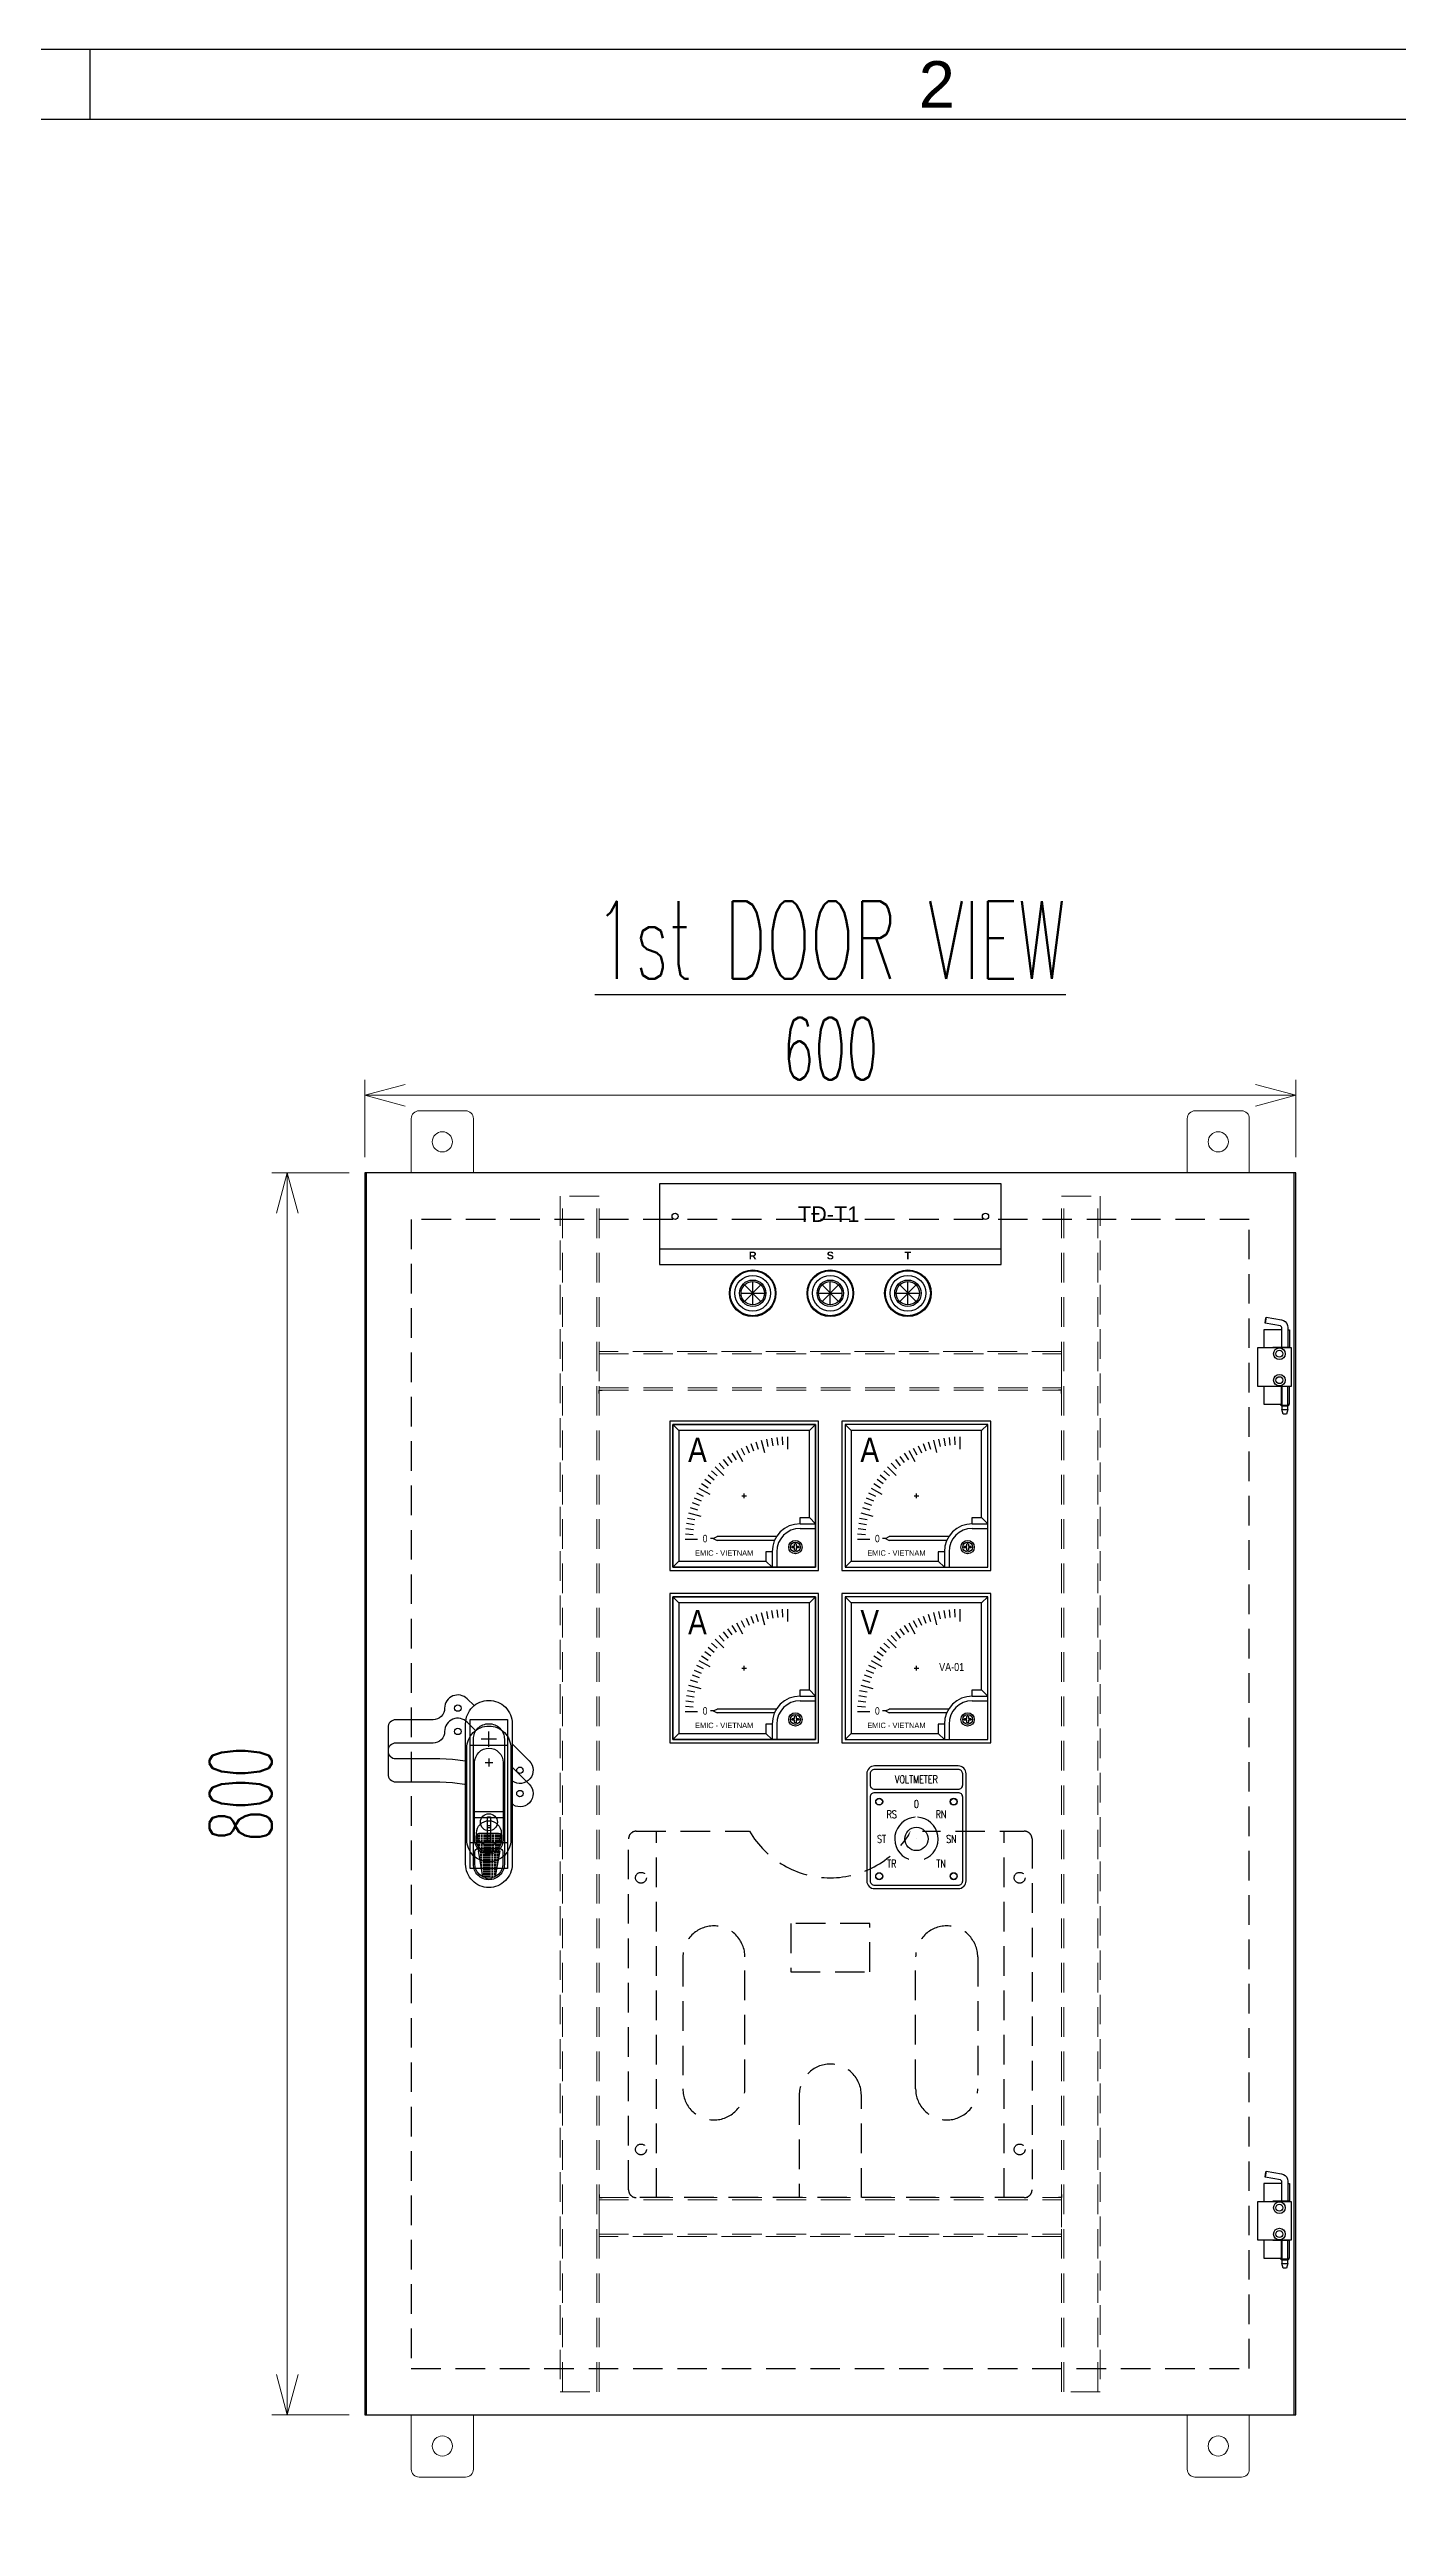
# Model space of a CAD drawing. Header units: millimetres. Extents: x 123558 to 149079, y -1073 to 14418.
# Drawn here: x 130015 to 130883, y 3632 to 5227 of the extents above; entities that cross this region are included whole.
import ezdxf
from ezdxf.enums import TextEntityAlignment as Align

# ---------------------------------------------------------------- set-up
doc = ezdxf.new("R2010")
doc.units = ezdxf.units.MM
doc.header["$LTSCALE"] = 3
doc.set_wipeout_variables(frame=1)
doc.linetypes.add('ACAD_ISO04W100', pattern=[30, 24, -3, 0, -3])
doc.linetypes.add('HIDDEN', pattern=[9.525, 6.35, -3.175])
doc.layers.add('0 TĂNG CỨNG', color=7, linetype='Continuous', lineweight=15)
doc.layers.add('@.DM. NÉT ĐỨT', color=8, linetype='HIDDEN', lineweight=9)
for name, color, linetype in [('@.DM. NÉT CHÍNH', 7, 'Continuous'), ('@.TEXT', 7, 'Continuous'), ('@.VISIBLE', 7, 'Continuous'), ('Ann_green', 3, 'Continuous'), ('centerline', 6, 'ACAD_ISO04W100'), ('dim', 7, 'Continuous'), ('EQUIPMENT', 4, 'Continuous'), ('equipments', 2, 'Continuous'), ('hw_Punch', 3, 'Continuous')]:
    doc.layers.add(name, color=color, linetype=linetype)
doc.styles.add('Ann_w01', font='romans.shx', dxfattribs={"width": 0.6, "bigfont": 'chineset.shx'})
doc.styles.add('Arial', font='arial.ttf')
doc.styles.add('hw_Block', font='complex.shx', dxfattribs={"width": 0.75})
doc.styles.add('ISO8', font='ISO8')
doc.styles.add('TC-3C- New', font='', dxfattribs={"height": 18})
doc.styles.get('TC-3C- New').set_extended_font_data('.VnArial NarrowH')
doc.dimstyles.new('Dim 01_SC20', dxfattribs={"dimscale": 20, "dimtxt": 2, "dimasz": 1.3, "dimexe": 0.5, "dimexo": 0.5, "dimgap": 0.5, "dimtad": 1, "dimdec": 1, "dimzin": 12, "dimdsep": 46, "dimtxsty": 'Ann_w01', "dimblk": 'OPEN30', "dimcen": 1.5, "dimclrd": 6, "dimclre": 6, "dimclrt": 3, "dimadec": 1, "dimazin": 3, "dimtm": 1e-09, "dimtfac": 1, "dimtdec": 1, "dimtix": 1, "dimtmove": 0, "dimatfit": 3, "dimldrblk": 'OPEN30', "dimfxl": 1, "dimtolj": 1, "dimlwd": 20, "dimlwe": 20, "dimarcsym": 0})

# ---------------------------------------------------------------- blocks, each defined once
blk = doc.blocks.new('*U72')
blk.add_hatch(color=256).paths.add_polyline_path([(0.2, 15.3), (0.2, 15.3), (0.2, 15.3), (0.2, 15.4), (0.2, 15.4), (0.2, 15.4), (0.2, 15.4), (0.2, 15.4), (0.2, 15.4), (0.2, 15.4), (0.1, 15.4), (0.1, 15.4), (0.1, 15.5), (0.1, 15.5), (0.1, 15.5), (0.1, 15.5), (0.1, 15.5), (0, 15.5), (0, 15.5), (0, 15.5), (0, 15.5), (0, 15.5), (0, 15.5), (-0.1, 15.5), (-0.1, 15.5), (-0.1, 15.5), (-0.1, 15.5), (-0.1, 15.5), (-0.1, 15.4), (-0.1, 15.4), (-0.2, 15.4), (-0.2, 15.4), (-0.2, 15.4), (-0.2, 15.4), (-0.2, 15.4), (-0.2, 15.4), (-0.2, 15.4), (-0.2, 15.3), (-0.2, 15.3), (-0.2, 15.3), (-0.2, 7.5), (0.2, 7.5)])
for p, q in [((-0.8, -13.9), (-0.8, -14.1)), ((-0.1, -13.9), (-0.8, -13.9)), ((-0.8, -14.1), (-0.1, -14.1)), ((0.1, -13.2), (-0.1, -13.2)), ((-0.1, -13.2), (-0.1, -13.9)), ((-0.1, -14.1), (-0.1, -14.8)), ((-0.1, -14.8), (0.1, -14.8)), ((0.1, -13.9), (0.1, -13.2)), ((0.8, -13.9), (0.1, -13.9)), ((0.1, -14.1), (0.8, -14.1)), ((0.1, -14.8), (0.1, -14.1)), ((0.8, -14.1), (0.8, -13.9))]:
    blk.add_line(p, q)
for points in [[(-27, -32), (27, -32, 0.414214), (32, -27), (32, 42, 0.414214), (27, 47), (-27, 47, 0.414214), (-32, 42), (-32, -27, 0.414214)], [(-27, 32), (27, 32, 0.414214), (29.8, 34.8), (29.8, 42, 0.414214), (27, 44.7), (-27, 44.7, 0.414214), (-29.8, 42), (-29.8, 34.8, 0.414214)], [(-27, -29.8), (27, -29.8, 0.414214), (29.8, -27), (29.8, 27, 0.414214), (27, 29.8), (-27, 29.8, 0.414214), (-29.8, 27), (-29.8, -27, 0.414214)]]:
    blk.add_lwpolyline(points, format="xyb", close=True)
for radius in [2.5, 1.75]:
    blk.add_circle((0, -14), radius)
for start, end in [(92.839, 249.0883), (290.9117, 87.161)]:
    blk.add_arc((0, 0), 14, start, end)
at = {"layer": 'hw_Punch'}
for centre, radius in [((-24, 24), 2.25), ((24, 24), 2.25), ((0, 0), 7.5), ((-24, -24), 2.25), ((24, -24), 2.25)]:
    blk.add_circle(centre, radius, dxfattribs=at)
at = {"style": 'hw_Block', "width": 0.75}
for s, p in [('VOLTMETER', (0, 38.4)), ('0', (0, 22.5)), ('ST', (-22.5, 0)), ('SN', (22.5, 0))]:
    blk.add_text(s, height=5, dxfattribs=at).set_placement(p, align=Align.MIDDLE_CENTER)
blk.add_wipeout([(5.5, 0), (0.2, 15.3), (0.2, 15.3), (0.2, 15.3), (0.2, 15.4), (0.2, 15.4), (0.2, 15.4), (0.2, 15.4), (0.2, 15.4), (0.2, 15.4), (0.2, 15.4), (0.1, 15.4), (0.1, 15.4), (0.1, 15.5), (0.1, 15.5), (0.1, 15.5), (0.1, 15.5), (0.1, 15.5), (0, 15.5), (0, 15.5), (0, 15.5), (0, 15.5), (0, 15.5), (0, 15.5), (-0.1, 15.5), (-0.1, 15.5), (-0.1, 15.5), (-0.1, 15.5), (-0.1, 15.5), (-0.1, 15.4), (-0.1, 15.4), (-0.2, 15.4), (-0.2, 15.4), (-0.2, 15.4), (-0.2, 15.4), (-0.2, 15.4), (-0.2, 15.4), (-0.2, 15.4), (-0.2, 15.3), (-0.2, 15.3), (-0.2, 15.3), (-5.5, 0), (-4.5, -19), (4.5, -19)])
at = {"layer": 'Defpoints', "color": 5}
blk.add_line((0, 0), (0, 0), dxfattribs=at)
at = {"style": 'hw_Block', "width": 0.75}
for s, p in [('RS', (-15.9, 15.9)), ('RN', (15.9, 15.9)), ('TR', (-15.9, -15.9)), ('TN', (15.9, -15.9))]:
    blk.add_text(s, height=5, dxfattribs=at).set_placement(p, align=Align.MIDDLE_CENTER)
blk = doc.blocks.new('Dong ho Ampemet')
at = {"color": 4}
for p, q in [((-42, 42), (-46, 46)), ((42, 42), (-42, 42)), ((-42, 42), (-42, -42)), ((42, 42), (46, 46)), ((42, -14), (42, 42)), ((36, -18), (36, -14)), ((36, -14), (42, -14)), ((46, -18), (42, -14)), ((-42, -42), (-46, -46)), ((-42, -42), (14, -42)), ((18, -36), (14, -36)), ((14, -36), (14, -42)), ((18, -46), (14, -42))]:
    blk.add_line(p, q, dxfattribs=at)
at = {"color": 190}
for p, q in [((1.2, 32.3), (3.2, 27.7)), ((4.3, 33.6), (6.1, 28.9)), ((7.6, 34.8), (9.1, 30)), ((14.3, 36.6), (15.3, 31.7)), ((17.7, 37.2), (18.5, 32.2)), ((21.1, 37.6), (21.6, 32.7)), ((24.5, 37.9), (24.8, 32.9)), ((-21, 16.2), (-17.3, 12.8)), ((-16.2, 21), (-12.8, 17.3)), ((-13.5, 23.3), (-10.4, 19.4)), ((-10.8, 25.4), (-7.9, 21.4)), ((-7.9, 27.4), (-5.2, 23.2)), ((-2, 30.8), (0.3, 26.4)), ((-30.8, 2), (-26.4, -0.3)), ((-27.4, 7.9), (-23.2, 5.2)), ((-25.4, 10.8), (-21.4, 7.9)), ((-23.3, 13.5), (-19.4, 10.4)), ((-36.6, -14.3), (-31.7, -15.3)), ((-34.8, -7.6), (-30, -9.1)), ((-33.6, -4.3), (-28.9, -6.1)), ((-32.3, -1.2), (-27.7, -3.2)), ((-37.9, -24.5), (-32.9, -24.8)), ((-37.6, -21.1), (-32.7, -21.6)), ((-37.2, -17.7), (-32.2, -18.5))]:
    blk.add_line(p, q, dxfattribs=at)
at = {"color": 1}
for p, q in [((10.9, 35.8), (13, 28)), ((28, 38), (28, 30)), ((-18.7, 18.7), (-13, 13)), ((-5, 29.2), (-1, 22.2)), ((-29.2, 5), (-22.2, 1)), ((-1.5, 0), (1.5, 0)), ((0, -1.5), (0, 1.5)), ((-35.8, -10.9), (-28, -13)), ((-38, -28), (-30, -28)), ((-19.9, -27.5), (-21.8, -27.5)), ((-19.9, -27.5), (-21.8, -27.5)), ((-19.9, -27.5), (-17.5, -26.3)), ((-19.9, -27.5), (-17.5, -28.8)), ((20.9, -26.3), (-17.5, -26.3)), ((19.5, -28.8), (-17.5, -28.8))]:
    blk.add_line(p, q, dxfattribs=at)
at = {"color": 31}
for p, q in [((36, -18), (46, -18)), ((36, -21), (46, -21)), ((18, -36), (18, -46)), ((21, -36), (21, -46))]:
    blk.add_line(p, q, dxfattribs=at)
blk.add_lwpolyline([(-48, -48), (48, -48), (48, 48), (-48, 48)], close=True, dxfattribs=at)
at = {"color": 181}
blk.add_lwpolyline([(-46, -46), (46, -46), (46, 46), (-46, 46)], close=True, dxfattribs=at)
at = {"color": 32}
for points in [[(32.5, -32.5), (32.5, -31.2, -0.414214), (32.9, -30.8), (33.1, -30.8, -0.414214), (33.6, -31.2), (33.6, -32.5)], [(32.5, -33.5), (31.3, -33.5, -0.414214), (30.8, -33.1), (30.8, -32.9, -0.414214), (31.3, -32.5), (32.5, -32.5)], [(33.6, -33.5), (33.6, -34.8, -0.414214), (33.1, -35.2), (32.9, -35.2, -0.414214), (32.5, -34.8), (32.5, -33.5)], [(33.6, -32.5), (34.8, -32.5, -0.414214), (35.2, -32.9), (35.2, -33.1, -0.414214), (34.8, -33.5), (33.6, -33.5)]]:
    blk.add_lwpolyline(points, format="xyb", dxfattribs=at)
at = {"color": 31}
blk.add_circle((33, -33), 4.31, dxfattribs=at)
at = {"color": 102}
blk.add_circle((33, -33), 3.2, dxfattribs=at)
at = {"color": 31}
for radius in [18, 15]:
    blk.add_arc((36, -36), radius, 90, 180, dxfattribs=at)
at = {"color": 2, "style": 'TC-3C- New'}
for s, height, p in [('A', 15.8, (-30.1, 21.7)), ('0', 4.75, (-25.2, -29.9))]:
    blk.add_text(s, height=height, dxfattribs=at).set_placement(p, align=Align.CENTER)
at = {"color": 3, "style": 'TC-3C- New'}
blk.add_text('EMIC - Vietnam', height=3.5, dxfattribs=at).set_placement((-12.9, -38.6), align=Align.CENTER)
blk = doc.blocks.new('*U63')
blk.add_blockref('Dong ho Ampemet', (0, 0))
blk = doc.blocks.new('Dong ho Vonmet')
at = {"color": 4}
for p, q in [((-42, 42), (-46, 46)), ((42, 42), (-42, 42)), ((-42, 42), (-42, -42)), ((42, 42), (46, 46)), ((42, -14), (42, 42)), ((36, -18), (36, -14)), ((36, -14), (42, -14)), ((46, -18), (42, -14)), ((-42, -42), (-46, -46)), ((-42, -42), (14, -42)), ((18, -36), (14, -36)), ((14, -36), (14, -42)), ((18, -46), (14, -42))]:
    blk.add_line(p, q, dxfattribs=at)
at = {"color": 190}
for p, q in [((1.2, 32.3), (3.2, 27.7)), ((4.3, 33.6), (6.1, 28.9)), ((7.6, 34.8), (9.1, 30)), ((14.3, 36.6), (15.3, 31.7)), ((17.7, 37.2), (18.5, 32.2)), ((21.1, 37.6), (21.6, 32.7)), ((24.5, 37.9), (24.8, 32.9)), ((-21, 16.2), (-17.3, 12.8)), ((-16.2, 21), (-12.8, 17.3)), ((-13.5, 23.3), (-10.4, 19.4)), ((-10.8, 25.4), (-7.9, 21.4)), ((-7.9, 27.4), (-5.2, 23.2)), ((-2, 30.8), (0.3, 26.4)), ((-30.8, 2), (-26.4, -0.3)), ((-27.4, 7.9), (-23.2, 5.2)), ((-25.4, 10.8), (-21.4, 7.9)), ((-23.3, 13.5), (-19.4, 10.4)), ((-36.6, -14.3), (-31.7, -15.3)), ((-34.8, -7.6), (-30, -9.1)), ((-33.6, -4.3), (-28.9, -6.1)), ((-32.3, -1.2), (-27.7, -3.2)), ((-37.9, -24.5), (-32.9, -24.8)), ((-37.6, -21.1), (-32.7, -21.6)), ((-37.2, -17.7), (-32.2, -18.5))]:
    blk.add_line(p, q, dxfattribs=at)
at = {"color": 1}
for p, q in [((10.9, 35.8), (13, 28)), ((28, 38), (28, 30)), ((-18.7, 18.7), (-13, 13)), ((-5, 29.2), (-1, 22.2)), ((-29.2, 5), (-22.2, 1)), ((-1.5, 0), (1.5, 0)), ((0, -1.5), (0, 1.5)), ((-35.8, -10.9), (-28, -13)), ((-38, -28), (-30, -28)), ((-19.9, -27.5), (-21.8, -27.5)), ((-19.9, -27.5), (-21.8, -27.5)), ((-19.9, -27.5), (-17.5, -26.3)), ((-19.9, -27.5), (-17.5, -28.8)), ((20.9, -26.3), (-17.5, -26.3)), ((19.5, -28.8), (-17.5, -28.8))]:
    blk.add_line(p, q, dxfattribs=at)
at = {"color": 31}
for p, q in [((36, -18), (46, -18)), ((36, -21), (46, -21)), ((18, -36), (18, -46)), ((21, -36), (21, -46))]:
    blk.add_line(p, q, dxfattribs=at)
blk.add_lwpolyline([(-48, -48), (48, -48), (48, 48), (-48, 48)], close=True, dxfattribs=at)
at = {"color": 181}
blk.add_lwpolyline([(-46, -46), (46, -46), (46, 46), (-46, 46)], close=True, dxfattribs=at)
at = {"color": 32}
for points in [[(32.5, -32.5), (32.5, -31.2, -0.414214), (32.9, -30.8), (33.1, -30.8, -0.414214), (33.6, -31.2), (33.6, -32.5)], [(32.5, -33.5), (31.3, -33.5, -0.414214), (30.8, -33.1), (30.8, -32.9, -0.414214), (31.3, -32.5), (32.5, -32.5)], [(33.6, -33.5), (33.6, -34.8, -0.414214), (33.1, -35.2), (32.9, -35.2, -0.414214), (32.5, -34.8), (32.5, -33.5)], [(33.6, -32.5), (34.8, -32.5, -0.414214), (35.2, -32.9), (35.2, -33.1, -0.414214), (34.8, -33.5), (33.6, -33.5)]]:
    blk.add_lwpolyline(points, format="xyb", dxfattribs=at)
at = {"color": 31}
blk.add_circle((33, -33), 4.31, dxfattribs=at)
at = {"color": 102}
blk.add_circle((33, -33), 3.2, dxfattribs=at)
at = {"color": 31}
for radius in [18, 15]:
    blk.add_arc((36, -36), radius, 90, 180, dxfattribs=at)
at = {"color": 2, "style": 'TC-3C- New'}
for s, height, p in [('V', 15.8, (-30.1, 21.7)), ('0', 4.75, (-25.2, -29.9))]:
    blk.add_text(s, height=height, dxfattribs=at).set_placement(p, align=Align.CENTER)
at = {"color": 4, "style": 'TC-3C- New'}
blk.add_text('va-01', height=5.07, dxfattribs=at).set_placement((22.7, -1.8), align=Align.CENTER)
at = {"color": 3, "style": 'TC-3C- New'}
blk.add_text('EMIC - Vietnam', height=3.5, dxfattribs=at).set_placement((-12.9, -38.6), align=Align.CENTER)
blk = doc.blocks.new('V emic')
blk.add_blockref('Dong ho Vonmet', (0, 0))
blk = doc.blocks.new('KHUNG BAN VE (Made by Tung)')
at = {"layer": '@.VISIBLE', "color": 8}
blk.add_line((75.75, 207), (75.75, 210), dxfattribs=at)
for points in [[(0, 0), (297, 0), (297, 210), (0, 210)], [(3, 3), (294, 3), (294, 207), (3, 207)]]:
    blk.add_lwpolyline(points, close=True, dxfattribs=at)
at = {"layer": '@.TEXT', "color": 1, "style": 'Arial'}
blk.add_text('2', height=2, dxfattribs=at).set_placement((112.125, 208.5), align=Align.MIDDLE_CENTER)
for tag, height, p in [('DESIGNER_NAME', 2, (38, 15.5)), ('PROJECT_CODE', 2, (258.5, 15.5)), ('SCALE', 2, (289, 15.5)), ('APPROVED_NAME', 2, (38, 10.5)), ('CUSTOMER_NAME', 2, (258.5, 10.5)), ('PAGE', 2, (289, 10.5)), ('DRAWING_NAME', 4, (173, 8)), ('TOTAL', 2, (289, 5.5))]:
    blk.add_attdef(tag, text='', height=height, dxfattribs=at).set_placement(p, align=Align.MIDDLE_CENTER)
blk = doc.blocks.new('HL036-1 Front')
at = {"layer": 'EQUIPMENT', "linetype": 'Continuous'}
for points in [[(4.7, 12.5), (4.7, 25.5), (4.5, 25.9), (4.2, 26.3), (3.8, 26.5), (-6, 28.2), (-5.7, 30.1), (-5.3, 32.1), (-6, 28.2)], [(-5.3, 32.1), (4.5, 30.4), (5.9, 29.9), (7, 29.2), (7.9, 28.1), (8.4, 26.8), (8.6, 25.5), (8.6, 12.5)], [(4.7, 24), (-6.8, 24), (-6.8, 12.5)], [(8.6, 24), (9.7, 24), (9.7, 12.6), (-1, 12.6), (-1, 12.5)], [(4.6, 24), (4.6, 12.6)], [(-6.8, -12.5), (-6.8, -24), (4.7, -24)], [(8.6, -24), (9.7, -24), (9.7, -12.6), (-1, -12.6), (-1, -12.5)], [(4.6, -24), (4.6, -12.6)], [(4.7, -12.5), (4.7, -24.5), (8.6, -24.5), (8.6, -12.5)], [(8.7, -24), (8.7, -12.6)], [(8.6, -27.5), (8.6, -25.2), (4.7, -25.2), (4.7, -27.5)], [(5.2, -24.5), (5.2, -24.5)], [(5.2, -25.1), (5.2, -25.2)], [(8.1, -24.5), (8.1, -24.5)], [(8.1, -25.1), (8.1, -25.2)]]:
    blk.add_lwpolyline(points, dxfattribs=at)
at = {"layer": 'EQUIPMENT', "color": 8, "linetype": 'Continuous'}
blk.add_lwpolyline([(-10.8, -12.5), (-10.8, 12.5), (10.8, 12.5), (10.8, -12.5)], close=True, dxfattribs=at)
at = {"layer": 'EQUIPMENT', "linetype": 'Continuous'}
for points in [[(4.3, -24.5), (9, -24.5), (9, -25.1), (4.3, -25.1)], [(5.6, -30.5), (4.7, -27.5), (8.6, -27.5), (7.7, -30.5)]]:
    blk.add_lwpolyline(points, close=True, dxfattribs=at)
at = {"layer": 'EQUIPMENT', "color": 8, "linetype": 'Continuous'}
for centre, radius in [((3.2, 8.5), 3.75), ((3.2, 8.5), 2.25), ((3.2, -8.5), 3.75), ((3.2, -8.5), 2.25)]:
    blk.add_circle(centre, radius, dxfattribs=at)
blk = doc.blocks.new('tai treo')
at = {"layer": '0 TĂNG CỨNG'}
blk.add_lwpolyline([(20, -20), (-20, -20), (-20, 15, -0.414214), (-15, 20), (15, 20, -0.414214), (20, 15)], format="xyb", close=True, dxfattribs=at)
blk.add_circle((0, 0), 6.5, dxfattribs=at)
blk = doc.blocks.new('AB301-2-1.2')
at = {"layer": 'equipments'}
h = blk.add_hatch(dxfattribs=at)
h.set_pattern_fill('ACAD_ISO09W100', color=256, scale=0.2)
h.set_pattern_definition([(0, (-368.0181, 398.3814), (0, 1), [4.8, -0.6, 1.2, -0.6, 1.2, -0.6])])
h.paths.add_polyline_path([(-4.1, -88.5, 0.118404), (0, -89.5, 0.118404), (4.1, -88.5), (7, -72), (-7, -72)])
at = {"layer": 'centerline'}
blk.add_line((0, -5), (0, 5), dxfattribs=at)
blk.add_lwpolyline([(5, 0), (-5, 0)], dxfattribs=at)
at = {"layer": 'equipments'}
for p, q in [((-10, -50.5), (10, -50.5)), ((-7, -72), (7, -72)), ((-7, -72), (-4.1, -88.5)), ((7, -72), (4.1, -88.5))]:
    blk.add_line(p, q, dxfattribs=at)
at = {"layer": 'equipments', "color": 8}
for points in [[(-9.5, 21.6), (-14, 26, 0.668179), (-28.5, 20, -0.414214), (-36, 12.5), (-60, 12.5, 0.414214), (-65, 7.5), (-65, -7.5, 0.414214), (-60, -12.5), (-31.6, -12.5), (-23.5, -12.9), (-15, -14)], [(15, -3), (26, -14, -0.924648), (15, -26.9)]]:
    blk.add_lwpolyline(points, format="xyb", dxfattribs=at)
at = {"layer": 'equipments'}
for points in [[(0, 25), (0, 25, -0.414214), (15, 10), (15, -80.5, -0.414214), (0, -95.5), (0, -95.5, -0.414214), (-15, -80.5), (-15, 10, -0.414214)], [(0, 10, -0.414214), (10, 0), (10, -80.5, -0.414214), (0, -90.5, -0.414214), (-10, -80.5), (-10, 0, -0.414214)], [(9, -72.5), (9, -80.5, -0.414214), (0, -89.5, -0.414214), (-9, -80.5), (-9, -72.5, -0.414214), (-7, -70.5), (7, -70.5, -0.414214)]]:
    blk.add_lwpolyline(points, format="xyb", close=True, dxfattribs=at)
at = {"layer": 'equipments', "color": 8}
blk.add_lwpolyline([(-12, 12.7), (12, 12.7), (12, -83.3), (-12, -83.3)], close=True, dxfattribs=at)
at = {"layer": 'equipments'}
blk.add_lwpolyline([(-1, -55.5), (1, -55.5), (1, -65.5), (-1, -65.5)], close=True, dxfattribs=at)
at = {"layer": 'equipments', "color": 8}
for centre in [(-20, 20), (20, -20)]:
    blk.add_circle(centre, 2.05, dxfattribs=at)
at = {"layer": 'equipments'}
blk.add_circle((0, -60.5), 8, dxfattribs=at)
blk = doc.blocks.new('_Open30')
at = {"color": 0, "linetype": 'ByBlock', "lineweight": -2}
for p, q in [((-1, 0.268), (0, 0)), ((0, 0), (-1, -0.268)), ((0, 0), (-1, 0))]:
    blk.add_line(p, q, dxfattribs=at)
blk = doc.blocks.new('*D280')
at = {"layer": '@.VISIBLE', "color": 6, "lineweight": 20, "transparency": 16777216}
for p, q in [((130207.8, 4503.4), (130157.8, 4503.4)), ((130167.8, 3729.4), (130167.8, 4477.4)), ((130207.8, 3703.4), (130157.8, 3703.4))]:
    blk.add_line(p, q, dxfattribs=at)
at = {"layer": 'Defpoints', "color": 0, "transparency": 16777216}
for p in [(130167.8, 4503.4), (130217.8, 4503.4), (130217.8, 3703.4)]:
    blk.add_point(p, dxfattribs=at)
at = {"layer": '@.VISIBLE', "color": 6, "lineweight": 20, "transparency": 16777216, "xscale": 26, "yscale": 26, "zscale": 26}
for p, rotation in [((130167.8, 4503.4), 90), ((130167.8, 3703.4), 270)]:
    blk.add_blockref('_Open30', p, dxfattribs=dict(at, rotation=rotation))
at = {"layer": '@.VISIBLE', "color": 3, "transparency": 16777216, "insert": (130137.8, 4103.4), "char_height": 40, "attachment_point": 5, "rotation": 90, "style": 'Ann_w01'}
blk.add_mtext('\\A1;800', dxfattribs=at)
blk = doc.blocks.new('*D287')
at = {"layer": '@.VISIBLE', "color": 6, "lineweight": 20, "transparency": 16777216}
for p, q in [((130217.8, 4513.4), (130217.8, 4563.4)), ((130817.8, 4513.4), (130817.8, 4563.4)), ((130243.8, 4553.4), (130791.8, 4553.4))]:
    blk.add_line(p, q, dxfattribs=at)
at = {"layer": 'Defpoints', "color": 0, "transparency": 16777216}
for p in [(130817.8, 4553.4), (130217.8, 4503.4), (130817.8, 4503.4)]:
    blk.add_point(p, dxfattribs=at)
at = {"layer": '@.VISIBLE', "color": 6, "lineweight": 20, "transparency": 16777216, "xscale": 26, "yscale": 26, "zscale": 26, "rotation": 180}
blk.add_blockref('_Open30', (130217.8, 4553.4), dxfattribs=at)
at = {"layer": '@.VISIBLE', "color": 6, "lineweight": 20, "transparency": 16777216, "xscale": 26, "yscale": 26, "zscale": 26}
blk.add_blockref('_Open30', (130817.8, 4553.4), dxfattribs=at)
at = {"layer": '@.VISIBLE', "color": 3, "transparency": 16777216, "insert": (130517.8, 4583.4), "char_height": 40, "attachment_point": 5, "style": 'Ann_w01'}
blk.add_mtext('\\A1;600', dxfattribs=at)
blk = doc.blocks.new('*U20')
at = {"color": 1}
for p, q in [((-7.5, 0), (7.5, 0)), ((5.3, 5.3), (-5.3, -5.3)), ((-5.3, 5.3), (5.3, -5.3)), ((0, -7.5), (0, 7.5))]:
    blk.add_line(p, q, dxfattribs=at)
for radius in [15, 14.5]:
    blk.add_circle((0, 0), radius)
for radius in [8.5, 7.5]:
    blk.add_circle((0, 0), radius, dxfattribs=at)
at = {"layer": 'hw_Punch'}
blk.add_circle((0, 0), 11.5, dxfattribs=at)
blk = doc.blocks.new('*U18')
at = {"color": 2}
for p, q in [((5.3, 5.3), (-5.3, -5.3)), ((-5.3, 5.3), (5.3, -5.3)), ((0, -7.5), (0, 7.5)), ((-7.5, 0), (7.5, 0))]:
    blk.add_line(p, q, dxfattribs=at)
for radius in [15, 14.5]:
    blk.add_circle((0, 0), radius)
for radius in [8.5, 7.5]:
    blk.add_circle((0, 0), radius, dxfattribs=at)
at = {"layer": 'hw_Punch'}
blk.add_circle((0, 0), 11.5, dxfattribs=at)
blk = doc.blocks.new('*U19')
at = {"color": 3}
for p, q in [((5.3, 5.3), (-5.3, -5.3)), ((-5.3, 5.3), (5.3, -5.3)), ((0, -7.5), (0, 7.5)), ((-7.5, 0), (7.5, 0))]:
    blk.add_line(p, q, dxfattribs=at)
for radius in [15, 14.5]:
    blk.add_circle((0, 0), radius)
for radius in [8.5, 7.5]:
    blk.add_circle((0, 0), radius, dxfattribs=at)
at = {"layer": 'hw_Punch'}
blk.add_circle((0, 0), 11.5, dxfattribs=at)
blk = doc.blocks.new('A$C9bc63bcc')
at = {"layer": 'Ann_green', "color": 8, "linetype": 'HIDDEN'}
for p, q in [((18, 0), (18, 236)), ((242, 0), (242, 236))]:
    blk.add_line(p, q, dxfattribs=at)
for points in [[(260, 231), (260, 5, -0.414214), (255, 0), (5, 0, -0.414214), (0, 5), (0, 231, -0.414214), (5, 236), (78, 236, 0.57735), (182, 236), (255, 236, -0.414214)], [(55, 50), (55, 50, 0.414214), (75, 70), (75, 155, 0.414214), (55, 175), (55, 175, 0.414214), (35, 155), (35, 70, 0.414214)], [(205, 50), (205, 50, -0.414214), (185, 70), (185, 155, -0.414214), (205, 175), (205, 175, -0.414214), (225, 155), (225, 70, -0.414214)]]:
    blk.add_lwpolyline(points, format="xyb", close=True, dxfattribs=at)
blk.add_lwpolyline([(104.5, 145.5), (155.5, 145.5), (155.5, 176.5), (104.5, 176.5)], close=True, dxfattribs=at)
blk.add_lwpolyline([(150, 0), (150, 66, 1), (110, 66), (110, 0)], format="xyb", dxfattribs=at)
for centre in [(8, 206), (252, 206), (8, 31), (252, 31)]:
    blk.add_circle(centre, 3.5, dxfattribs=at)
blk = doc.blocks.new('AB301-3-1.2')
at = {"layer": 'equipments'}
h = blk.add_hatch(dxfattribs=at)
h.set_pattern_fill('ACAD_ISO08W100', color=256, scale=0.2)
h.set_pattern_definition([(0, (-457.6669, 429.8814), (0, 1), [4.8, -0.6, 1.2, -0.6])])
h.paths.add_polyline_path([(-6.2, -45.5, 0.414214), (-8.2, -47.5), (-8.2, -49.8, 0.414214), (0, -58, 0.414214), (8.2, -49.8), (8.2, -47.5, 0.414214), (6.2, -45.5)])
at = {"layer": 'centerline'}
for p, q in [((-2.5, 0), (2.5, 0)), ((0, 2.5), (0, -2.5))]:
    blk.add_line(p, q, dxfattribs=at)
at = {"layer": 'equipments'}
blk.add_line((-9.2, -31.5), (9.2, -31.5), dxfattribs=at)
at = {"layer": 'equipments', "color": 8}
for points in [[(-8.6, 20.6), (-14, 26, 0.668179), (-28.5, 20, -0.414214), (-36, 12.5), (-60, 12.5, 0.414214), (-65, 7.5), (-65, -7.5, 0.414214), (-60, -12.5), (-31.6, -12.5), (-23.5, -12.9), (-14.2, -14.1)], [(14.2, -2.2), (26, -14, -0.979003), (14.2, -26.3)]]:
    blk.add_lwpolyline(points, format="xyb", dxfattribs=at)
at = {"layer": 'equipments'}
for points in [[(14.2, 9.2), (14.2, -49.8, -0.414214), (0, -64), (0, -64, -0.414214), (-14.2, -49.8), (-14.2, 9.2, -0.414214), (0, 23.5), (0, 23.5, -0.414214)], [(9.2, 0), (9.2, -49.8, -0.414214), (0, -59, -0.414214), (-9.2, -49.8), (-9.2, 0, -0.414214), (0, 9.2, -0.414214)], [(8.2, -49.8, -0.414214), (0, -58, -0.414214), (-8.2, -49.8), (-8.2, -47.5, -0.414214), (-6.2, -45.5), (6.2, -45.5, -0.414214), (8.2, -47.5)]]:
    blk.add_lwpolyline(points, format="xyb", close=True, dxfattribs=at)
at = {"layer": 'equipments', "color": 8}
blk.add_lwpolyline([(-12, 11.2), (12, 11.2), (12, -51.8), (-12, -51.8)], close=True, dxfattribs=at)
at = {"layer": 'equipments'}
blk.add_lwpolyline([(-1, -35), (1, -35), (1, -42), (-1, -42)], close=True, dxfattribs=at)
at = {"layer": 'equipments', "color": 8}
for centre in [(-20, 20), (20, -20)]:
    blk.add_circle(centre, 2.05, dxfattribs=at)
at = {"layer": 'equipments'}
blk.add_circle((0, -38.5), 5.5, dxfattribs=at)

msp = doc.modelspace()

# ---------------------------------------------------------------- linework, layer by layer
at = {"color": 3}
for points in [[(130416.26, 4341.36), (130508.26, 4341.36), (130508.26, 4249.36), (130416.26, 4249.36)], [(130527.26, 4249.36), (130619.26, 4249.36), (130619.26, 4341.36), (130527.26, 4341.36)], [(130416.26, 4230.36), (130508.26, 4230.36), (130508.26, 4138.36), (130416.26, 4138.36)], [(130527.26, 4138.36), (130619.26, 4138.36), (130619.26, 4230.36), (130527.26, 4230.36)]]:
    msp.add_lwpolyline(points, close=True, dxfattribs=at)
at = {"layer": '@.DM. NÉT ĐỨT', "linetype": 'HIDDEN'}
for p, q in [((130345.26, 3718.36), (130345.26, 4488.36)), ((130367.26, 3718.36), (130367.26, 4488.36)), ((130668.26, 3718.36), (130668.26, 4488.36)), ((130690.26, 3718.36), (130690.26, 4488.36)), ((130368.76, 4386.86), (130666.76, 4386.86)), ((130368.76, 4364.86), (130666.76, 4364.86)), ((130368.76, 3841.86), (130666.76, 3841.86)), ((130368.76, 3819.86), (130666.76, 3819.86))]:
    msp.add_line(p, q, dxfattribs=at)
at = {"layer": '@.DM. NÉT ĐỨT'}
for points in [[(130368.76, 3718.36), (130368.76, 4488.36), (130343.76, 4488.36), (130343.76, 3718.36)], [(130666.76, 3718.36), (130666.76, 4488.36), (130691.76, 4488.36), (130691.76, 3718.36)], [(130368.76, 4363.36), (130666.76, 4363.36), (130666.76, 4388.36), (130368.76, 4388.36)], [(130368.76, 3843.36), (130666.76, 3843.36), (130666.76, 3818.36), (130368.76, 3818.36)]]:
    msp.add_lwpolyline(points, close=True, dxfattribs=at)
at = {"layer": '@.VISIBLE'}
msp.add_line((130407.76, 4454.36), (130627.76, 4454.36), dxfattribs=at)
for points in [[(130217.76, 3703.36), (130817.76, 3703.36), (130817.76, 4503.36), (130217.76, 4503.36)], [(130407.76, 4444.36), (130627.76, 4444.36), (130627.76, 4496.36), (130407.76, 4496.36)]]:
    msp.add_lwpolyline(points, close=True, dxfattribs=at)
at = {"layer": '@.VISIBLE', "color": 4}
msp.add_lwpolyline([(130218.76, 3703.36), (130816.76, 3703.36), (130816.76, 4503.36), (130218.76, 4503.36)], close=True, dxfattribs=at)
at = {"layer": '@.VISIBLE', "linetype": 'HIDDEN'}
msp.add_lwpolyline([(130247.76, 3733.36), (130787.76, 3733.36), (130787.76, 4473.36), (130247.76, 4473.36)], close=True, dxfattribs=at)
at = {"layer": '@.VISIBLE'}
for points in [[(130368.76, 4361.36), (130368.76, 4363.36), (130370.76, 4363.36)], [(130666.76, 4361.36), (130666.76, 4363.36), (130664.76, 4363.36)], [(130368.76, 3845.36), (130368.76, 3843.36), (130370.76, 3843.36)], [(130666.76, 3845.36), (130666.76, 3843.36), (130664.76, 3843.36)]]:
    msp.add_lwpolyline(points, dxfattribs=at)
for centre in [(130417.76, 4475.36), (130617.76, 4475.36)]:
    msp.add_circle(centre, 2, dxfattribs=at)

# ---------------------------------------------------------------- block references
for name, p in [('tai treo', (130267.76, 4523.36)), ('*U20', (130467.76, 4425.86)), ('*U18', (130517.76, 4425.86)), ('*U19', (130567.76, 4425.86)), ('*U63', (130462.26, 4295.36)), ('*U63', (130573.26, 4295.36)), ('*U63', (130462.26, 4184.36)), ('V emic', (130573.26, 4184.36))]:
    msp.add_blockref(name, p)
at = {"xscale": -1}
msp.add_blockref('tai treo', (130767.76, 4523.36), dxfattribs=at)
at = {"xscale": -1, "rotation": 180}
msp.add_blockref('tai treo', (130267.76, 3683.36), dxfattribs=at)
at = {"rotation": 180}
msp.add_blockref('tai treo', (130767.76, 3683.36), dxfattribs=at)
at = {"layer": '@.DM. NÉT CHÍNH'}
msp.add_blockref('A$C9bc63bcc', (130387.76, 3843.36), dxfattribs=at)
at = {"layer": 'EQUIPMENT'}
for name, p in [('AB301-2-1.2', (130297.76, 4138.61)), ('AB301-3-1.2', (130297.76, 4123.61))]:
    msp.add_blockref(name, p, dxfattribs=at)
at = {"layer": 'equipments'}
for p in [(130803.96, 4378.36), (130803.96, 3828.36)]:
    msp.add_blockref('HL036-1 Front', p, dxfattribs=at)

# ---------------------------------------------------------------- texts
at = {"color": 1, "linetype": 'ByBlock', "char_height": 5, "attachment_point": 5, "style": 'ISO8'}
for s, insert in [('{\\fArial|b1|i0|c0|p34;R}', (130467.76, 4450.11)), ('{\\fArial|b1|i0|c0|p34;S}', (130517.76, 4450.11)), ('{\\fArial|b1|i0|c0|p34;T}', (130567.76, 4450.11))]:
    msp.add_mtext_dynamic_manual_height_columns(s, width=58.9447, gutter_width=378.95, heights=[7.09], dxfattribs=dict(at, insert=insert))
at = {"layer": '@.VISIBLE', "insert": (130516.69, 4476.81), "char_height": 10, "attachment_point": 5, "style": 'Arial'}
msp.add_mtext_dynamic_manual_height_columns('T{\\fArial|b0|i0|c163|p34;Đ-T}1 {\\fArial|b0|i0|c163|p34; }', width=187.0575, gutter_width=99.2, heights=[0], dxfattribs=at)
at = {"layer": 'dim', "color": 2, "insert": (130517.76, 4653.36), "char_height": 50, "attachment_point": 5, "style": 'Ann_w01'}
msp.add_mtext('\\A1;{\\L1st DOOR VIEW}', dxfattribs=at)

# ---------------------------------------------------------------- dimensions: what is measured, and where the dimension line sits
at = {"layer": '@.VISIBLE'}
dim = msp.add_linear_dim(base=(130817.76, 4553.36), p1=(130217.76, 4503.36), p2=(130817.76, 4503.36), dimstyle='Dim 01_SC20', dxfattribs=at)
dim.commit()
dim.dimension.update_dxf_attribs({"geometry": '*D287', "text_midpoint": (130517.76, 4583.36)})
dim = msp.add_linear_dim(base=(130167.76, 4503.36), p1=(130217.76, 3703.36), p2=(130217.76, 4503.36), angle=90, dimstyle='Dim 01_SC20', dxfattribs=at)
dim.commit()
dim.dimension.update_dxf_attribs({"geometry": '*D280', "text_midpoint": (130137.76, 4103.36)})

# ---------------------------------------------------------------- next in the draw order: block references
msp.add_blockref('*U72', (130573.26, 4074.36))

# ---------------------------------------------------------------- next in the draw order: linework, layer by layer
for centre, radius in [((130549.26, 4098.36), 2.1), ((130597.26, 4098.36), 2.1), ((130573.26, 4074.36), 7.5), ((130549.26, 4050.36), 2.1), ((130597.26, 4050.36), 2.1)]:
    msp.add_circle(centre, radius)

# ---------------------------------------------------------------- next in the draw order: block references
at = {"layer": '@.VISIBLE', "xscale": 15, "yscale": 15, "zscale": 15}
msp.add_blockref('KHUNG BAN VE (Made by Tung)', (128904.5, 2076.89), dxfattribs=at)

doc.saveas('drawing.dxf')
